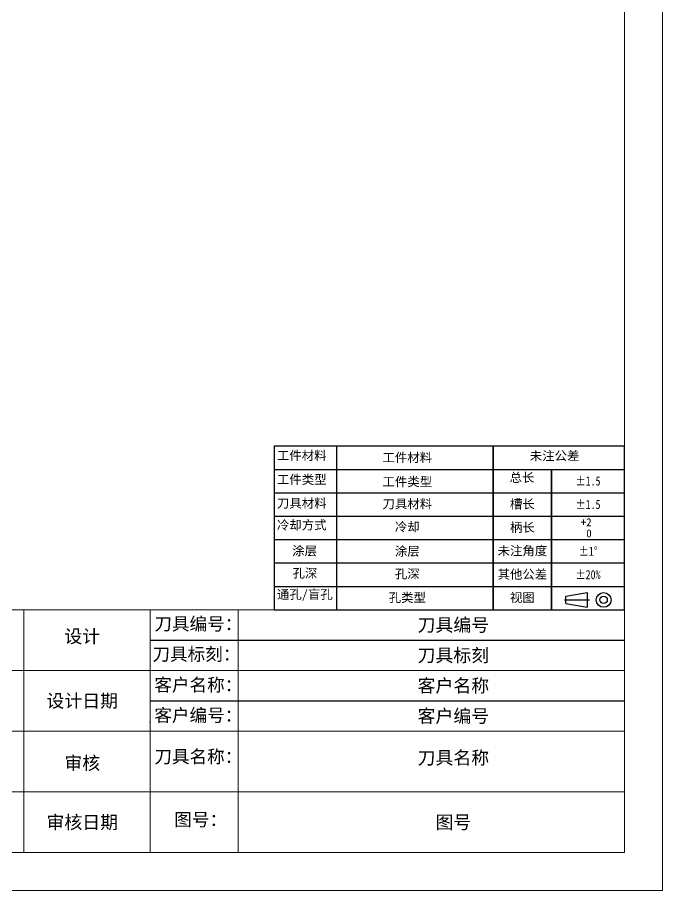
# Model space of a CAD drawing. Header units: millimetres. Extents: x 0 to 297, y 0 to 210.
# Drawn here: x 207 to 292, y 5 to 120 of the extents above; entities that cross this region are included whole.
import ezdxf
from ezdxf.enums import TextEntityAlignment as Align

# ---------------------------------------------------------------- set-up
doc = ezdxf.new("R2010")
doc.units = ezdxf.units.MM
doc.layers.add('图框', color=7, linetype='Continuous')
doc.styles.add('样式 1', font='simsunb.ttf')

# ---------------------------------------------------------------- blocks, each defined once
blk = doc.blocks.new('0')
for p, q in [((-0.2226, 0.0384), (0, 0.0768)), ((-0.2226, -0.0384), (-0.2226, 0.0384)), ((0, 0.0768), (0, -0.0768)), ((-0.2226, -0.0384), (0, -0.0768))]:
    blk.add_line(p, q)
for radius in [0.0768, 0.0384]:
    blk.add_circle((0.17, 0), radius)
at = {"layer": '图框', "color": 3}
blk.add_line((-0.2385, 0), (0.0213, 0), dxfattribs=at)

msp = doc.modelspace()

# ---------------------------------------------------------------- linework, layer by layer
for p, q in [((224.43, 38), (287, 38)), ((224.43, 30), (287, 30))]:
    msp.add_line(p, q)
at = {"layer": '图框', "lineweight": 9}
for p, q in [((292, 205), (292, 5)), ((287, 200), (287, 10)), ((287, 58), (287, 118)), ((287, 114), (287, 106)), ((287, 98), (287, 90)), ((207.81, 10), (207.81, 42)), ((236.04, 10), (236.04, 42)), ((174.46, 26), (287, 26)), ((174.46, 18), (287, 18)), ((287, 10), (128.53, 10)), ((292, 5), (5, 5))]:
    msp.add_line(p, q, dxfattribs=at)
at = {"layer": '图框'}
for p, q in [((240.79, 63.58), (287, 63.58)), ((240.79, 63.58), (240.79, 42)), ((249.01, 63.58), (249.01, 42)), ((269.66, 60.5), (269.66, 63.58)), ((269.66, 60.5), (269.66, 63.58)), ((269.66, 63.58), (269.66, 42)), ((287, 60.5), (287, 63.58)), ((240.79, 60.5), (287, 60.5)), ((269.66, 57.41), (269.66, 60.5)), ((269.66, 57.41), (269.66, 60.5)), ((277.38, 57.41), (277.38, 60.5)), ((277.38, 60.5), (277.38, 42)), ((287, 57.41), (287, 60.5)), ((240.79, 57.41), (287, 57.41)), ((269.66, 54.33), (269.66, 57.41)), ((269.66, 54.33), (269.66, 57.41)), ((277.38, 54.33), (277.38, 57.41)), ((287, 54.33), (287, 57.41)), ((240.79, 54.33), (287, 54.33)), ((269.66, 51.25), (269.66, 54.33)), ((269.66, 51.25), (269.66, 54.33)), ((277.38, 51.25), (277.38, 54.33)), ((287, 51.25), (287, 54.33)), ((240.79, 51.25), (287, 51.25)), ((269.66, 48.17), (269.66, 51.25)), ((269.66, 48.17), (269.66, 51.25)), ((277.38, 48.17), (277.38, 51.25)), ((287, 48.17), (287, 51.25)), ((240.79, 48.17), (287, 48.17)), ((269.66, 45.08), (269.66, 48.17)), ((269.66, 45.08), (269.66, 48.17)), ((277.38, 45.08), (277.38, 48.17)), ((287, 45.08), (287, 48.17)), ((240.79, 45.08), (287, 45.08)), ((269.66, 42), (269.66, 45.08)), ((269.66, 42), (269.66, 45.08)), ((277.38, 42), (277.38, 45.08)), ((287, 42), (287, 45.08)), ((240.79, 42), (287, 42))]:
    msp.add_line(p, q, dxfattribs=at)
at = {"layer": '图框', "color": 0, "lineweight": 9}
for p, q in [((174.46, 42), (287, 42)), ((224.43, 42), (224.43, 10)), ((198.46, 34), (287, 34)), ((224.35, 27.16), (224.43, 27.16))]:
    msp.add_line(p, q, dxfattribs=at)
at = {"layer": '图框', "lineweight": 30, "ltscale": 0.04}
msp.add_line((272.25, 42), (287, 42), dxfattribs=at)
at = {"layer": '图框', "color": 4, "lineweight": 9}
msp.add_line((128.53, 10), (287, 10), dxfattribs=at)

# ---------------------------------------------------------------- block references
at = {"layer": '图框', "xscale": 12.66072720000005, "yscale": 12.66072720000005, "zscale": 12.66072720000005}
msp.add_blockref('0', (282.08, 43.3), dxfattribs=at)

# ---------------------------------------------------------------- texts
at = {"layer": '图框', "lineweight": 9, "style": '样式 1'}
for s, insert, char_height, width, attachment_point in [('{\\fNSimSun|b0|i0|c134|p49;工件材料}', (241.16, 62.93), 1.2, 7.85, 1), ('{\\fNSimSun|b0|i0|c134|p49;工件类型}', (241.16, 59.77), 1.2, 13.9742, 1), ('{\\fNSimSun|b0|i0|c134|p49;总长}', (271.83, 60.03), 1.2, 7.85, 1), ('{\\fNSimSun|b0|i0|c134|p49;刀具材料}', (241.16, 56.64), 1.2, 7.85, 1), ('{\\fNSimSun|b0|i0|c134|p49;冷却方式}', (241.16, 53.77), 1.2, 13.9742, 1), ('{\\fNSimSun|b0|i0|c134|p49;涂层}', (243.17, 50.37), 1.2, 4.595, 1), ('{\\fNSimSun|b0|i0|c134|p49;通孔/盲孔}', (241.16, 44.63), 1.2, 14.09, 1), ('{\\fNSimSun|b0|i0|c134|p49;刀具编号：}', (225, 41), 1.7, 13.1299, 1), ('{\\fNSimSun|b0|i0|c134|p49;刀具标刻：}', (224.75, 37), 1.7, 13.1299, 1), ('{\\fNSimSun|b0|i0|c134|p49;客户名称：}', (225, 32), 1.7, 14.3763, 4), ('{\\fNSimSun|b0|i0|c134|p49;客户编号：}', (225, 28), 1.7, 14.3763, 4), ('{\\fNSimSun|b0|i0|c134|p49;刀具名称：}', (225, 23.5), 1.7, 12.7935, 1), ('{\\fNSimSun|b0|i0|c134|p49;图号：}', (227.63, 15.2), 1.7, 14.3763, 1)]:
    msp.add_mtext(s, dxfattribs=dict(at, insert=insert, char_height=char_height, width=width, attachment_point=attachment_point))
at = {"layer": '图框', "style": '样式 1'}
for s, insert, char_height, width, attachment_point in [('{\\fNSimSun|b0|i0|c134|p49;未注公差}', (277.77, 62.89), 1.2, 16.6925, 2), ('{\\fNSimSun|b0|i0|c134|p49;\\W0.8;%%P1.5}', (282.19, 58.96), 1.2, 8.9717, 5), ('{\\fNSimSun|b0|i0|c134|p49;槽长}', (273.52, 55.87), 1.2, 7.0723, 5), ('{\\fNSimSun|b0|i0|c134|p49;\\W0.8;%%P1.5}', (282.19, 55.87), 1.2, 8.9717, 5), ('{\\fNSimSun|b0|i0|c134|p49;柄长}', (273.52, 52.79), 1.2, 7.0723, 5), ('\\A1;\\pi3.4658;{\\fNSimSun|b0|i0|c134|p49;\\H0.7x;\\S+2^  0;}', (280.21, 52.8), 1.5, 8.9717, 5), ('{\\fNSimSun|b0|i0|c134|p49;未注角度}', (273.52, 49.71), 1.2, 7.0723, 5), ('{\\fNSimSun|b0|i0|c134|p49;\\W0.8;%%P1%%D}', (282.19, 49.71), 1.2, 8.9717, 5), ('{\\fNSimSun|b0|i0|c134|p49;其他公差}', (273.52, 46.62), 1.2, 7.0723, 5), ('{\\fNSimSun|b0|i0|c134|p49;\\W0.8;%%P20%}', (282.19, 46.62), 1.2, 8.9717, 5), ('{\\fNSimSun|b0|i0|c134|p49;视图}', (273.52, 43.54), 1.2, 7.0723, 5)]:
    msp.add_mtext(s, dxfattribs=dict(at, insert=insert, char_height=char_height, width=width, attachment_point=attachment_point))
at = {"layer": '图框', "lineweight": 9, "insert": (243.22, 47.43), "char_height": 1.2, "attachment_point": 1, "style": '样式 1'}
msp.add_mtext('{\\fNSimSun|b0|i0|c134|p49;孔深}', dxfattribs=at)
at = {"layer": '图框', "style": '样式 1', "flags": 1}
for tag, text, height, p in [('工件材料', 'Y1Cr17', 1.2, (258.35, 62.06)), ('工件类型', '*', 1.2, (258.35, 58.88)), ('刀具材料', '*', 1.2, (258.35, 55.95)), ('冷却', '*', 1.2, (258.35, 52.93)), ('涂层', '*', 1.2, (258.35, 49.72)), ('孔深', '*', 1.2, (258.35, 46.73)), ('孔类型', '*', 1.2, (258.35, 43.61)), ('刀具编号', '', 1.73, (264.42, 40)), ('设计', '', 1.73, (215.5, 38.5)), ('刀具标刻', '', 1.73, (264.42, 36)), ('客户名称', '', 1.73, (264.42, 32)), ('设计日期', '', 1.73, (215.5, 30)), ('客户编号', '', 1.73, (264.42, 28)), ('刀具名称', '', 1.73, (264.42, 22.5)), ('审核', '', 1.73, (215.5, 21.8)), ('审核日期', '', 1.73, (215.5, 14)), ('图号', '', 1.73, (264.42, 14, 30))]:
    msp.add_attdef(tag, text=text, height=height, dxfattribs=at).set_placement(p, align=Align.MIDDLE_CENTER)

doc.saveas('drawing.dxf')
